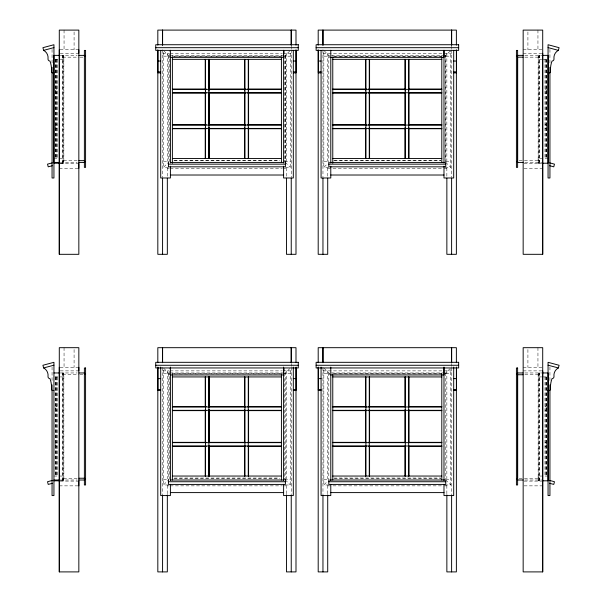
<?xml version="1.0" encoding="UTF-8"?>
<svg xmlns="http://www.w3.org/2000/svg" width="602" height="602" viewBox="0 0 602 602"><rect width="100%" height="100%" fill="white"/><g stroke="black" fill="none" stroke-linecap="round" stroke-linejoin="round"><path stroke-width="0.45" stroke-dasharray="3.01 2.26" d="M285.386 55.376L285.386 162.427L285.386 55.376L284.4 55.376M291.24 366.377L291.24 363.578M291.24 48.792L291.24 45.985M451.613 366.377L451.613 363.578M451.613 48.792L451.613 45.985M538.647 480.81L538.647 372.962M538.647 163.217L538.647 55.376M539.144 480.81L539.144 372.962M539.144 163.217L539.144 55.376M168.394 167.386L163.466 167.386L168.575 162.277M289.705 51.057L284.595 56.167L290.345 56.167M328.775 167.386L323.846 167.386L327.044 164.188M450.085 51.057L444.976 56.167L331.476 56.167M168.394 484.971L163.466 484.971L168.575 479.862M289.705 368.642L284.595 373.752L290.345 373.752M328.775 484.971L323.846 484.971L327.044 481.773M450.085 368.642L444.976 373.752L331.476 373.752M56.136 92.746L55.527 92.226A3.461 3.461 0 0 0 55.527 89.969L56.136 89.374M545.863 89.374L546.473 89.969A3.461 3.461 0 0 0 546.473 92.151L545.863 92.746M56.136 128.429L55.527 127.835A3.461 3.461 0 0 0 55.527 125.652L56.136 125.058M545.863 125.058L546.473 125.652A3.461 3.461 0 0 0 546.473 127.835L545.863 128.429M56.136 410.331L55.527 409.736A3.461 3.461 0 0 0 55.527 407.554L56.136 406.96M545.863 406.96L546.473 407.554A3.461 3.461 0 0 0 546.473 409.736L545.863 410.331M56.136 446.014L55.527 445.42A3.461 3.461 0 0 0 55.527 443.245L56.136 442.643M545.863 442.643L546.473 443.238A3.461 3.461 0 0 0 546.473 445.42L545.863 446.014M60.087 49.725L78.839 49.725M523.161 49.725L541.913 49.725M60.223 53.292L78.839 53.292M162.578 53.292L169.147 53.292M170.088 53.292L281.849 53.292M282.782 53.292L291.24 53.292M322.958 53.292L451.613 53.292M523.161 53.292L541.777 53.292M60.245 55.376L77.146 55.376M283.805 55.376L168.425 55.376L168.425 162.427M444.976 55.376L328.805 55.376L328.805 162.427M524.854 55.376L541.755 55.376M63.353 56.167L63.85 56.167M163.466 56.167L169.215 56.167L163.466 50.417L163.466 167.386M172.029 56.167L283.655 56.167M323.846 56.167L329.595 56.167L323.846 50.417L323.846 167.386M445.796 56.167L450.725 56.167M62.856 56.37L63.353 56.37M62.661 57.16L78.96 57.16M79.863 57.16L84.385 57.16M168.425 57.16L170.208 57.16M328.805 57.16L330.588 57.16M524.854 57.16L539.339 57.16L539.339 55.376L539.339 162.427L539.339 160.644L517.615 160.644M62.856 57.356L63.85 57.356M54.842 59.342L59.342 59.342M60.245 59.342L63.85 59.342M541.755 59.342L538.15 59.342L538.15 57.356L539.144 57.356L539.144 56.37L538.15 56.167L538.15 55.376L538.15 163.217L541.755 163.217M542.658 59.342L547.158 59.342M56.136 89.081L57.009 89.081M544.991 89.081L545.863 89.081M56.136 93.039L57.009 93.039M544.991 93.039L545.863 93.039M56.136 124.764L57.009 124.764M544.991 124.764L545.863 124.764M56.136 128.723L57.009 128.723M544.991 128.723L545.863 128.723M53.939 158.461L63.85 158.461M548.061 158.461L538.15 158.461L538.15 160.448L539.144 160.448L539.144 161.434L538.15 161.637L538.15 162.427M62.856 160.448L63.85 160.448M174.271 160.448L279.546 160.448M333.711 160.448L440.86 160.448M77.146 160.644L62.661 160.644L62.661 162.427L62.661 55.376M173.955 160.644L279.772 160.644M283.602 160.644L285.386 160.644M334.336 160.644L441.085 160.644M62.856 161.434L63.353 161.434M63.353 161.637L63.85 161.637M163.466 161.637L169.215 161.637L169.215 50.417M284.595 161.637L290.345 161.637M323.846 161.637L328.775 161.637M445.796 161.637L450.725 161.637M60.245 162.427L77.146 162.427M524.854 162.427L541.755 162.427M60.245 163.217L63.85 163.217L63.85 55.376M60.223 163.518L77.906 163.518M524.094 163.518L541.777 163.518M285.416 167.386L290.345 167.386L290.345 51.238M444.976 167.386L450.725 167.386L450.725 51.238M59.289 168.274L77.906 168.274M167.333 168.274L169.207 168.274M170.148 168.274L281.789 168.274M282.729 168.274L286.477 168.274M327.714 168.274L443.102 168.274M444.043 168.274L446.857 168.274M524.094 168.274L542.711 168.274M60.087 367.31L78.839 367.31M523.161 367.31L541.913 367.31M60.223 370.877L78.839 370.877M162.578 370.877L169.147 370.877M170.088 370.877L281.849 370.877M282.782 370.877L291.24 370.877M322.958 370.877L451.613 370.877M523.161 370.877L541.777 370.877M60.245 372.962L77.146 372.962M283.805 372.962L168.425 372.962L168.425 480.012M284.4 372.962L285.386 372.962L285.386 480.012L285.386 478.229L283.602 478.229M444.976 372.962L328.805 372.962L328.805 480.012M524.854 372.962L541.755 372.962M63.353 373.752L63.85 373.752M163.466 373.752L169.215 373.752L163.466 368.01L163.466 484.971M172.029 373.752L283.655 373.752M323.846 373.752L329.595 373.752L323.846 368.01L323.846 484.971M445.796 373.752L450.725 373.752M62.856 373.955L63.353 373.955M62.661 374.745L78.96 374.745M79.863 374.745L84.385 374.745M168.425 374.745L170.208 374.745M328.805 374.745L330.588 374.745M524.854 374.745L539.339 374.745L539.339 372.962L539.339 480.012L539.339 478.229L517.615 478.229M62.856 374.948L63.85 374.948M54.842 376.927L59.342 376.927M60.245 376.927L63.85 376.927M541.755 376.927L538.15 376.927L538.15 374.948L539.144 374.948L539.144 373.955L538.15 373.752L538.15 372.962L538.15 480.81L541.755 480.81M542.658 376.927L547.158 376.927M56.136 406.666L57.009 406.666M544.991 406.666L545.863 406.666M56.136 410.632L57.009 410.632M544.991 410.632L545.863 410.632M56.136 442.35L57.009 442.35M544.991 442.35L545.863 442.35M56.136 446.315L57.009 446.315M544.991 446.315L545.863 446.315M53.939 476.047L63.85 476.047M548.061 476.047L538.15 476.047L538.15 478.033L539.144 478.033L539.144 479.026L538.15 479.222L538.15 480.012M62.856 478.033L63.85 478.033M174.271 478.033L279.546 478.033M333.711 478.033L440.86 478.033M77.146 478.229L62.661 478.229L62.661 480.012L62.661 372.962M173.955 478.229L279.772 478.229M334.336 478.229L441.085 478.229M62.856 479.026L63.353 479.026M63.353 479.222L63.85 479.222M163.466 479.222L169.215 479.222L169.215 368.01M284.595 479.222L290.345 479.222M323.846 479.222L328.775 479.222M445.796 479.222L450.725 479.222M60.245 480.012L77.146 480.012M524.854 480.012L541.755 480.012M60.245 480.81L63.85 480.81L63.85 372.962M60.223 481.103L77.906 481.103M524.094 481.103L541.777 481.103M285.416 484.971L290.345 484.971L290.345 368.83M444.976 484.971L450.725 484.971L450.725 368.83M59.289 485.859L77.906 485.859M167.333 485.859L169.207 485.859M170.148 485.859L281.789 485.859M282.729 485.859L286.477 485.859M327.714 485.859L443.102 485.859M444.043 485.859L446.857 485.859M524.094 485.859L542.711 485.859M445.615 162.277L450.725 167.386M285.235 162.277L290.345 167.386M445.615 479.862L450.725 484.971M285.235 479.862L290.345 484.971M549.942 49.409L549.942 64.527M549.942 366.994L549.942 382.112M546.473 59.342L546.473 158.461M546.473 376.927L546.473 476.047M546.3 59.342L546.3 158.461M546.3 376.927L546.3 476.047M545.863 59.342L545.863 158.461M545.863 376.927L545.863 476.047M544.991 59.342L544.991 158.461M544.991 376.927L544.991 476.047M537.947 30.1L537.947 49.725M537.947 347.685L537.947 367.31M527.916 31.966L527.916 49.725M527.916 349.559L527.916 367.31M451.613 49.725L451.613 177.289M451.613 367.31L451.613 494.031M446.857 53.292L446.857 161.321M446.857 167.898L446.857 177.289M446.857 370.877L446.857 478.906M446.857 485.483L446.857 493.933M445.766 372.962L445.766 479.072M441.8 55.376L441.8 56.37L332.771 56.37L332.771 55.376M441.8 372.962L441.8 373.955L332.771 373.955L332.771 372.962M327.714 53.292L327.714 161.321M327.714 167.898L327.714 177.289M327.714 370.877L327.714 478.906M327.714 485.483L327.714 493.933M322.958 49.725L322.958 177.289M322.958 367.31L322.958 494.031M291.24 49.725L291.24 177.289M291.24 367.31L291.24 494.031M286.477 53.292L286.477 161.321M286.477 167.898L286.477 177.289M286.477 370.877L286.477 478.906M286.477 485.483L286.477 493.933M284.595 50.417L284.595 162.427M284.595 368.01L284.595 480.012M281.42 55.376L281.42 56.37L172.39 56.37L172.39 55.376M281.42 372.962L281.42 373.955L172.39 373.955L172.39 372.962M167.333 53.292L167.333 161.321M167.333 167.898L167.333 177.289M167.333 370.877L167.333 478.906M167.333 485.483L167.333 493.933M162.578 49.725L162.578 177.289M162.578 367.31L162.578 494.031M74.084 31.966L74.084 49.725M74.084 349.559L74.084 367.31M64.053 30.1L64.053 49.725M64.053 347.685L64.053 367.31M63.353 55.376L63.353 163.217M63.353 372.962L63.353 480.81M62.856 55.376L62.856 163.217M62.856 372.962L62.856 480.81M56.136 59.342L56.136 158.461M56.136 376.927L56.136 476.047M55.7 59.342L55.7 158.461M55.7 376.927L55.7 476.047M55.527 59.342L55.527 158.461M55.527 376.927L55.527 476.047M52.058 49.409L52.058 64.527M52.058 366.994L52.058 382.112M57.009 376.927L57.009 476.047L57.009 376.927M57.009 59.342L57.009 158.461L57.009 59.342M445.766 55.376L445.766 161.486L445.766 55.376"/><path stroke-width="0.9" d="M59.289 571.9L59.289 347.685L78.839 347.685L78.839 571.9L59.289 571.9L59.289 367.31M59.289 254.315L59.289 30.1L78.839 30.1L78.839 254.315L59.289 254.315L59.289 49.725M162.578 362.637L162.578 347.685L162.578 362.697M162.578 45.052L162.578 30.1L162.578 45.112M283.602 367.882L283.602 374.948L170.404 374.948M283.602 50.297L283.602 57.356L170.404 57.356M291.24 362.637L291.24 347.685L291.24 362.697M291.24 45.052L291.24 30.1L291.24 45.112M322.958 362.637L322.958 347.685L322.958 362.697M322.958 45.052L322.958 30.1L322.958 45.112M443.983 367.882L443.983 374.948L330.784 374.948M443.983 50.297L443.983 57.356L330.784 57.356M451.613 362.637L451.613 347.685L451.613 362.697M451.613 45.052L451.613 30.1L451.613 45.112M542.711 571.9L542.711 347.685L523.161 347.685L523.161 571.9L542.711 571.9L542.711 370.877M542.711 254.315L542.711 30.1L523.161 30.1L523.161 254.315L542.711 254.315L542.711 53.292M548.061 72.865L549.829 72.865L550.537 71.864A25.886 25.886 0 0 1 552.011 61.035A1.987 1.987 0 0 0 553.975 58.8A8.353 8.353 0 0 1 558.37 50.365L559.085 47.686L548.061 44.729L548.061 177.989L549.942 177.989L549.942 67.334M548.061 390.45L549.829 390.45L550.537 389.456A25.886 25.886 0 0 1 552.011 378.62A1.987 1.987 0 0 0 553.975 376.385A8.353 8.353 0 0 1 558.37 367.95L559.085 365.271L548.061 362.314L548.061 495.574L549.942 495.574L549.942 384.926M52.058 67.334L52.058 177.989L53.939 177.989L53.939 44.729L42.915 47.686L43.63 50.365L53.939 47.603M52.329 162.856L47.513 164.15L48.228 166.829L52.306 165.738M52.058 384.926L52.058 495.574L53.939 495.574L53.939 362.314L42.915 365.271L43.63 367.95L53.939 365.188M52.329 480.441L47.513 481.735L48.228 484.414L52.306 483.323M155.737 47.686L298.276 47.686M316.118 47.686L458.656 47.686M59.342 55.376L53.939 55.376L53.939 162.427L59.342 162.427M78.96 55.376L84.385 55.376M517.615 55.376L523.04 55.376M542.658 55.376L548.061 55.376L548.061 163.217L542.658 163.217M84.385 56.167L85.582 56.167M516.418 56.167L517.615 56.167M523.04 57.16L517.615 57.16L517.615 162.427L523.04 162.427M172.39 59.342L281.42 59.342M332.771 59.342L441.8 59.342M157.92 61.035L160.696 61.035M293.317 61.035L296.094 61.035M318.3 61.035L321.069 61.035M453.697 61.035L456.474 61.035M157.92 71.864L160.696 71.864M293.317 71.864L296.094 71.864M318.3 71.864L321.069 71.864M453.697 71.864L456.474 71.864M53.939 72.865L52.171 72.865L51.463 71.864A25.886 25.886 0 0 0 49.989 61.035A1.987 1.987 0 0 1 48.025 58.8A8.353 8.353 0 0 0 43.63 50.365M160.696 72.865L157.92 72.865L157.92 50.365M293.317 72.865L296.094 72.865L296.094 50.365M321.069 72.865L318.3 72.865L318.3 50.365M453.697 72.865L456.474 72.865L456.474 50.365M172.39 89.081L206.23 89.081M209.044 89.081L245.706 89.081M247.588 89.081L281.42 89.081M332.771 89.081L366.603 89.081M368.484 89.081L405.146 89.081M408.901 89.081L441.8 89.081M172.39 89.374L281.42 89.374M332.771 89.374L441.8 89.374M172.39 92.746L281.42 92.746M332.771 92.746L441.8 92.746M172.39 93.039L206.23 93.039M209.044 93.039L245.706 93.039M247.588 93.039L281.42 93.039M332.771 93.039L366.603 93.039M368.484 93.039L405.146 93.039M408.901 93.039L441.8 93.039M172.39 124.764L206.23 124.764M209.044 124.764L245.706 124.764M247.588 124.764L281.42 124.764M332.771 124.764L366.603 124.764M368.484 124.764L405.146 124.764M408.901 124.764L441.8 124.764M172.39 125.058L281.42 125.058M332.771 125.058L441.8 125.058M172.39 128.429L281.42 128.429M332.771 128.429L441.8 128.429M172.39 128.723L206.23 128.723M209.044 128.723L245.706 128.723M247.588 128.723L281.42 128.723M332.771 128.723L366.603 128.723M368.484 128.723L405.146 128.723M408.901 128.723L441.8 128.723M172.39 158.461L281.42 158.461M332.771 158.461L441.8 158.461M78.96 160.644L84.385 160.644M84.385 161.637L85.582 161.637M516.418 161.637L517.615 161.637M78.96 162.427L84.385 162.427M170.298 162.427L283.805 162.427M329.738 162.427L444.833 162.427M53.939 163.217L59.342 163.217M168.425 164.15L285.386 164.15M328.805 164.15L445.766 164.15M170.404 175.016L283.602 175.016M330.784 175.016L443.983 175.016M155.737 365.271L298.276 365.271M316.118 365.271L458.656 365.271M53.939 372.962L59.342 372.962M78.96 372.962L84.385 372.962M517.615 372.962L523.04 372.962M542.658 372.962L548.061 372.962L548.061 480.81L542.658 480.81M84.385 373.752L85.582 373.752M516.418 373.752L517.615 373.752M523.04 374.745L517.615 374.745L517.615 480.012L523.04 480.012M172.39 376.927L281.42 376.927M332.771 376.927L441.8 376.927M157.92 378.62L160.696 378.62M293.317 378.62L296.094 378.62M318.3 378.62L321.069 378.62M453.697 378.62L456.474 378.62M157.92 389.456L160.696 389.456M293.317 389.456L296.094 389.456M318.3 389.456L321.069 389.456M453.697 389.456L456.474 389.456M53.939 390.45L52.171 390.45L51.463 389.456A25.886 25.886 0 0 0 49.989 378.62A1.987 1.987 0 0 1 48.025 376.385A8.353 8.353 0 0 0 43.63 367.95M160.696 390.45L157.92 390.45L157.92 367.062M293.317 390.45L296.094 390.45L296.094 367.062M321.069 390.45L318.3 390.45L318.3 367.062M453.697 390.45L456.474 390.45L456.474 367.062M172.39 406.666L206.23 406.666M209.044 406.666L245.706 406.666M247.588 406.666L281.42 406.666M332.771 406.666L366.603 406.666M368.484 406.666L405.146 406.666M408.901 406.666L441.8 406.666M172.39 406.96L281.42 406.96M332.771 406.96L441.8 406.96M172.39 410.331L281.42 410.331M332.771 410.331L441.8 410.331M172.39 410.632L206.23 410.632M209.044 410.632L245.706 410.632M247.588 410.632L281.42 410.632M332.771 410.632L366.603 410.632M368.484 410.632L405.146 410.632M408.901 410.632L441.8 410.632M172.39 442.35L206.23 442.35M209.044 442.35L245.706 442.35M247.588 442.35L281.42 442.35M332.771 442.35L366.603 442.35M368.484 442.35L405.146 442.35M408.901 442.35L441.8 442.35M172.39 442.643L281.42 442.643M332.771 442.643L441.8 442.643M172.39 446.014L281.42 446.014M332.771 446.014L441.8 446.014M172.39 446.315L206.23 446.315M209.044 446.315L245.706 446.315M247.588 446.315L281.42 446.315M332.771 446.315L366.603 446.315M368.484 446.315L405.146 446.315M408.901 446.315L441.8 446.315M172.39 476.047L281.42 476.047M332.771 476.047L441.8 476.047M78.96 478.229L84.385 478.229M84.385 479.222L85.582 479.222M516.418 479.222L517.615 479.222M53.939 480.012L59.342 480.012M78.96 480.012L84.385 480.012M170.298 480.012L283.805 480.012M329.738 480.012L444.833 480.012M53.939 480.81L59.342 480.81M168.425 481.735L285.386 481.735M328.805 481.735L445.766 481.735M170.404 492.602L283.602 492.602M330.784 492.602L443.983 492.602M548.061 47.603L558.37 50.365M549.671 162.856L554.487 164.15L553.772 166.829L549.694 165.738M548.061 365.188L558.37 367.95M549.671 480.441L554.487 481.735L553.772 484.414L549.694 483.323M456.376 45.112L456.376 30.1L318.195 30.1L318.195 45.112M456.376 49.8L456.376 254.315L446.857 254.315L446.857 178.23M456.376 362.697L456.376 347.685L318.195 347.685L318.195 362.697M456.376 367.386L456.376 571.9L446.857 571.9L446.857 494.874M453.697 50.365L453.697 177.989L443.983 177.989L443.983 166.182M453.697 367.107L453.697 495.574L443.983 495.574L443.983 484.324M451.613 178.23L451.613 254.315M451.613 494.874L451.613 571.9M445.766 162.427L445.766 166.829L328.805 166.829L328.805 162.427M445.766 480.012L445.766 484.414L328.805 484.414L328.805 480.012M443.983 50.455L443.983 162.984M443.983 367.107L443.983 480.569M441.8 56.964L441.8 162.427M441.8 374.549L441.8 480.012M408.961 59.342L408.961 90.202M408.961 92.068L408.961 125.735M408.961 127.601L408.961 158.461M408.961 376.927L408.961 406.854M408.961 409.653L408.961 442.387M408.961 446.127L408.961 476.047M408.66 59.342L408.66 158.461M408.66 376.927L408.66 476.047M405.296 59.342L405.296 158.461M405.289 376.927L405.296 476.047M404.995 59.342L404.995 90.202M404.995 92.068L404.995 125.735M404.995 127.601L404.995 158.461M404.995 376.927L404.995 406.854M404.995 409.653L404.995 442.387M404.995 446.127L404.995 476.047M369.575 59.342L369.575 90.202M369.575 92.068L369.575 125.735M369.575 127.601L369.575 158.461M369.575 376.927L369.575 406.854M369.575 409.653L369.575 442.387M369.575 446.127L369.575 476.047M369.274 59.342L369.274 158.461M369.274 376.927L369.274 476.047M365.911 59.342L365.911 158.461M365.911 376.927L365.911 476.047M365.61 59.342L365.61 90.202M365.61 92.068L365.61 125.735M365.61 127.601L365.61 158.461M365.61 376.927L365.61 406.854M365.61 409.653L365.61 442.387M365.61 446.127L365.61 476.047M332.771 56.964L332.771 163.217M332.771 374.549L332.771 480.012M330.784 50.297L330.784 162.984M330.784 166.182L330.784 177.989L321.069 177.989L321.069 50.365M330.784 367.107L330.784 480.569M330.784 484.324L330.784 495.574L321.069 495.574L321.069 367.107M327.714 178.23L327.714 254.315L318.195 254.315L318.195 49.8M327.714 494.874L327.714 571.9L318.195 571.9L318.195 367.386M322.958 178.23L322.958 254.315M322.958 494.874L322.958 571.9M295.996 45.112L295.996 30.1L157.822 30.1L157.822 45.112M295.996 49.8L295.996 254.315L286.477 254.315L286.477 178.23M295.996 362.697L295.996 347.685L157.822 347.685L157.822 362.697M295.996 367.386L295.996 571.9L286.477 571.9L286.477 494.874M293.317 50.365L293.317 177.989L283.602 177.989L283.602 166.182M293.317 367.107L293.317 495.574L283.602 495.574L283.602 484.324M291.24 178.23L291.24 254.315M291.24 494.874L291.24 571.9M285.386 162.427L285.386 166.829L168.425 166.829L168.425 162.427M285.386 480.012L285.386 484.414L168.425 484.414L168.425 480.012M283.602 50.455L283.602 162.984M283.602 367.107L283.602 480.569M281.42 56.964L281.42 162.427M281.42 374.549L281.42 480.012M248.581 59.342L248.581 90.202M248.581 92.068L248.581 125.735M248.581 127.601L248.581 158.461M248.581 376.927L248.581 406.854M248.581 409.653L248.581 442.387M248.581 446.127L248.581 476.047M248.28 59.342L248.28 158.461M248.287 376.927L248.28 476.047M244.916 59.342L244.916 158.461M244.916 376.927L244.916 476.047M244.615 59.342L244.615 90.202M244.615 92.068L244.615 125.735M244.615 127.601L244.615 158.461M244.615 376.927L244.615 406.854M244.615 409.653L244.615 442.387M244.615 446.127L244.615 476.047M209.195 59.342L209.195 90.202M209.195 92.068L209.195 125.735M209.195 127.601L209.195 158.461M209.195 376.927L209.195 406.854M209.195 409.653L209.195 442.387M209.195 446.127L209.195 476.047M208.902 90.202L208.902 59.342L208.902 158.461L208.902 127.601M208.902 92.068L208.902 125.735M208.902 406.854L208.902 376.927L208.902 476.047L208.902 446.127M208.902 409.653L208.902 442.387M205.53 59.342L205.53 158.461M205.53 376.927L205.53 476.047M205.229 59.342L205.229 90.202M205.229 92.068L205.229 125.735M205.229 127.601L205.229 158.461M205.229 376.927L205.229 406.854M205.229 409.653L205.229 442.387M205.229 446.127L205.229 476.047M172.39 56.964L172.39 163.217M172.39 374.549L172.39 480.012M170.404 50.297L170.404 162.984M170.404 166.182L170.404 177.989L160.696 177.989L160.696 50.365M170.404 367.107L170.404 480.569M170.404 484.324L170.404 495.574L160.696 495.574L160.696 367.107M167.333 178.23L167.333 254.315L157.822 254.315L157.822 49.8M167.333 494.874L167.333 571.9L157.822 571.9L157.822 367.386M162.578 178.23L162.578 254.315M162.578 494.874L162.578 571.9M78.839 49.725L78.839 53.292M78.839 163.518L78.839 168.274M78.839 367.31L78.839 370.877M78.839 481.103L78.839 485.859M298.276 44.729L155.737 44.729L155.737 50.365L298.276 50.365L298.276 44.729M458.656 44.729L316.118 44.729L316.118 50.365L458.656 50.365L458.656 44.729M85.582 50.417L84.385 50.417L84.385 167.386L85.582 167.386L85.582 50.417M517.615 50.417L516.418 50.417L516.418 167.386L517.615 167.386L517.615 50.417M298.276 362.314L155.737 362.314L155.737 367.95L298.276 367.95L298.276 362.314M458.656 362.314L316.118 362.314L316.118 367.95L458.656 367.95L458.656 362.314M85.582 368.01L84.385 368.01L84.385 484.971L85.582 484.971L85.582 368.01M517.615 368.01L516.418 368.01L516.418 484.971L517.615 484.971L517.615 368.01"/></g></svg>
